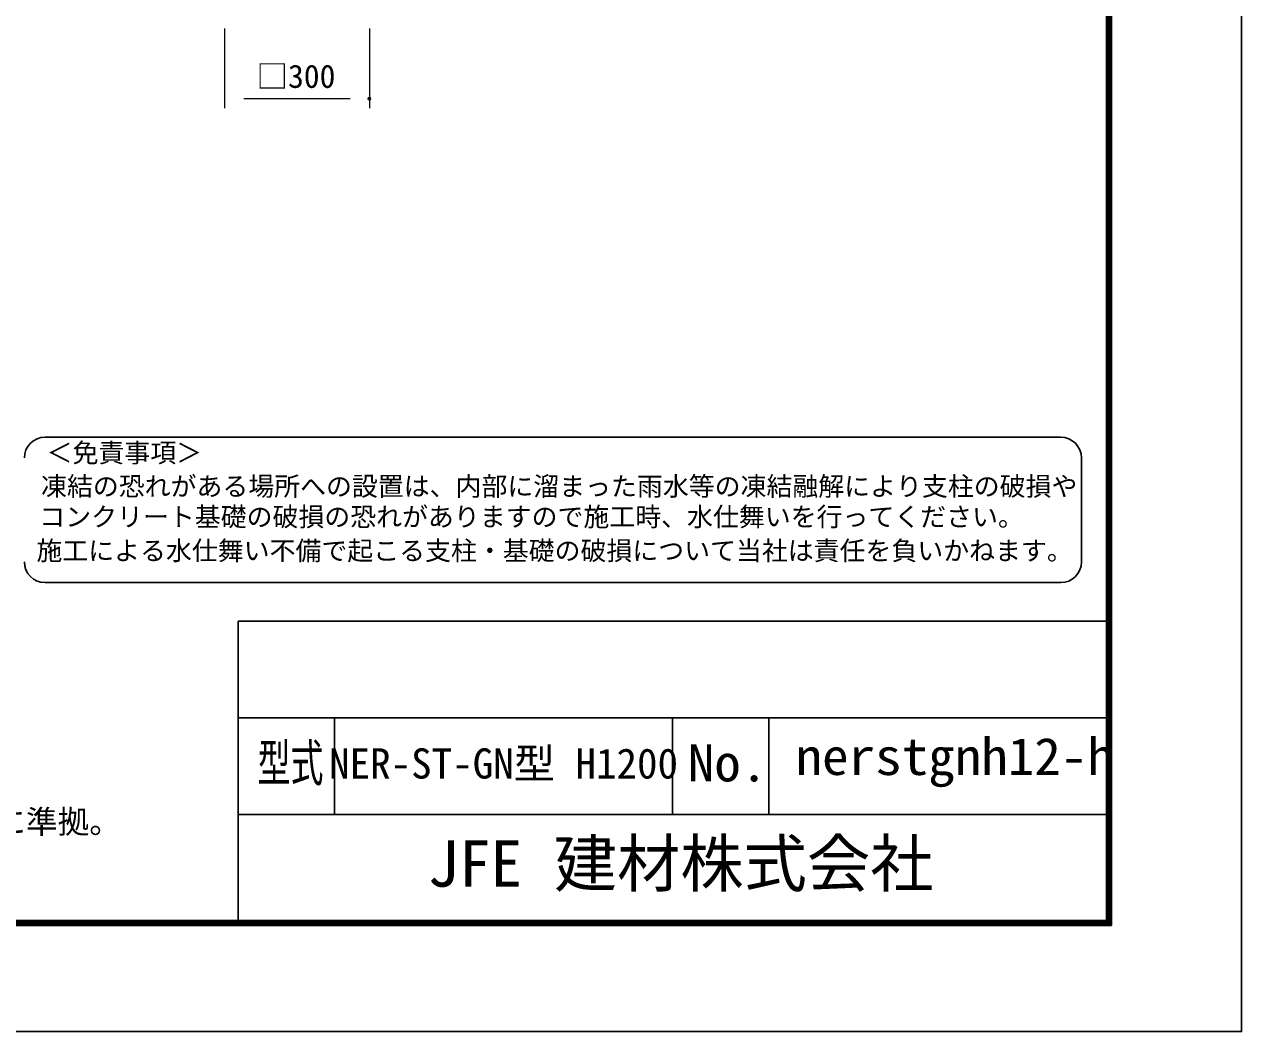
# Model space of a CAD drawing. Units: millimetres, scale not verified. Extents: x -4200 to 4200, y -2970 to 2970.
# Drawn here: x 1677 to 4200, y -2970 to -884 of the extents above; entities that cross this region are included whole.
import ezdxf
from ezdxf.enums import TextEntityAlignment as Align

# ---------------------------------------------------------------- set-up
doc = ezdxf.new("R2010")
doc.units = ezdxf.units.MM
doc.header["$LTSCALE"] = 10
doc.header["$PDMODE"] = 32
doc.header["$PDSIZE"] = 5
for name, color, linetype, lineweight in [('0-5_D-STR-DIM', 7, 'Continuous', 13), ('0-A_D-STR-TXT', 7, 'Continuous', 13), ('0-B_D-TTL-TXT', 7, 'Continuous', 25), ('0-C_D-TTL', 7, 'Continuous', 25)]:
    doc.layers.add(name, color=color, linetype=linetype, lineweight=lineweight)
doc.layers.add('0-7_Defpoints', color=6, linetype='Continuous')
doc.styles.add('ＭＳ ゴシック', font='')
doc.styles.get('ＭＳ ゴシック').set_extended_font_data('MS Gothic')

msp = doc.modelspace()

# ---------------------------------------------------------------- linework, layer by layer
at = {"layer": '0-5_D-STR-DIM'}
for p, q in [((2091.99, -892.31), (2091.99, -1057.31)), ((2391.99, -892.31), (2391.99, -1057.31)), ((2131.99, -1037.31), (2351.99, -1037.31))]:
    msp.add_line(p, q, dxfattribs=at)
at = {"layer": '0-7_Defpoints'}
msp.add_point((2391.99, -1037.31), dxfattribs=at)
at = {"layer": '0-B_D-TTL-TXT', "color": 2}
for p, q in [((3824.94, -1738.69), (1719.93, -1738.69)), ((3867.97, -1996.91), (3867.97, -1781.72)), ((1719.93, -2039.95), (3824.94, -2039.95))]:
    msp.add_line(p, q, dxfattribs=at)
for centre, start, end in [((1719.93, -1781.72), 90, 180), ((3824.94, -1781.72), 0, 90), ((1719.93, -1996.91), 180, 270), ((3824.94, -1996.91), 270, 0)]:
    msp.add_arc(centre, 43.04, start, end, dxfattribs=at)
at = {"layer": '0-C_D-TTL'}
for p, q in [((2120, -2120), (2120, -2740)), ((2120, -2120), (3920, -2120)), ((2120, -2320), (3920, -2320)), ((2320, -2320), (2320, -2520)), ((3020, -2320), (3020, -2520)), ((3220, -2320), (3220, -2520)), ((2120, -2520), (3920, -2520))]:
    msp.add_line(p, q, dxfattribs=at)
at = {"layer": '0-C_D-TTL', "color": 2}
msp.add_lwpolyline([(-4200, 2970), (4200, 2970), (4200, -2970), (-4200, -2970)], close=True, dxfattribs=at)
at = {"layer": '0-C_D-TTL'}
for points in [[(-3930, 2750), (3930, 2750), (3930, -2750), (-3930, -2750)], [(-3927.5, 2747.5), (3927.5, 2747.5), (3927.5, -2747.5), (-3927.5, -2747.5)], [(-3925, 2745), (3925, 2745), (3925, -2745), (-3925, -2745)], [(-3922.5, 2742.5), (3922.5, 2742.5), (3922.5, -2742.5), (-3922.5, -2742.5)], [(-3920, 2740), (3920, 2740), (3920, -2740), (-3920, -2740)]]:
    msp.add_lwpolyline(points, close=True, dxfattribs=at)

# ---------------------------------------------------------------- texts
at = {"layer": '0-5_D-STR-DIM', "style": 'ＭＳ ゴシック'}
msp.add_text('□300', height=48.09, dxfattribs=at).set_placement((2157.84, -1029.56), align=Align.BOTTOM_LEFT)
at = {"layer": '0-A_D-STR-TXT', "style": 'ＭＳ ゴシック'}
msp.add_text('（設計条件）風荷重：昭和57年改正 建築基準法・同施行令に基づく風圧力に準拠。', height=48.09, dxfattribs=at).set_placement((-582.45, -2573.6), align=Align.BOTTOM_LEFT)
at = {"layer": '0-B_D-TTL-TXT', "style": 'ＭＳ ゴシック'}
for s, height, p in [('＜免責事項＞ \u3000\u3000', 39.37, (1723.12, -1802.54)), ('凍結の恐れがある場所への設置は、内部に溜まった雨水等の凍結融解により支柱の破損や', 39.37, (1711.48, -1871.82)), ('コンクリート基礎の破損の恐れがありますので施工時、水仕舞いを行ってください。', 39.37, (1707.94, -1935.02)), ('施工による水仕舞い不備で起こる支柱・基礎の破損について当社は責任を負いかねます。 ', 39.37, (1701.92, -2005.17)), ('NER-ST-GN型 H1200', 62.54, (2308.38, -2464.53)), ('JFE 建材株式会社', 96.19, (2512.38, -2698.5))]:
    msp.add_text(s, height=height, dxfattribs=at).set_placement(p, align=Align.BOTTOM_LEFT)
for s, width, p in [('型式', 0.65, (2160.27, -2474.8)), ('nerstgnh12-h', 1.05, (3275.33, -2461.47)), ('No.', 1.05, (3052, -2474.8))]:
    msp.add_text(s, height=76.98, dxfattribs=dict(at, width=width)).set_placement(p, align=Align.BOTTOM_LEFT)

doc.saveas('drawing.dxf')
